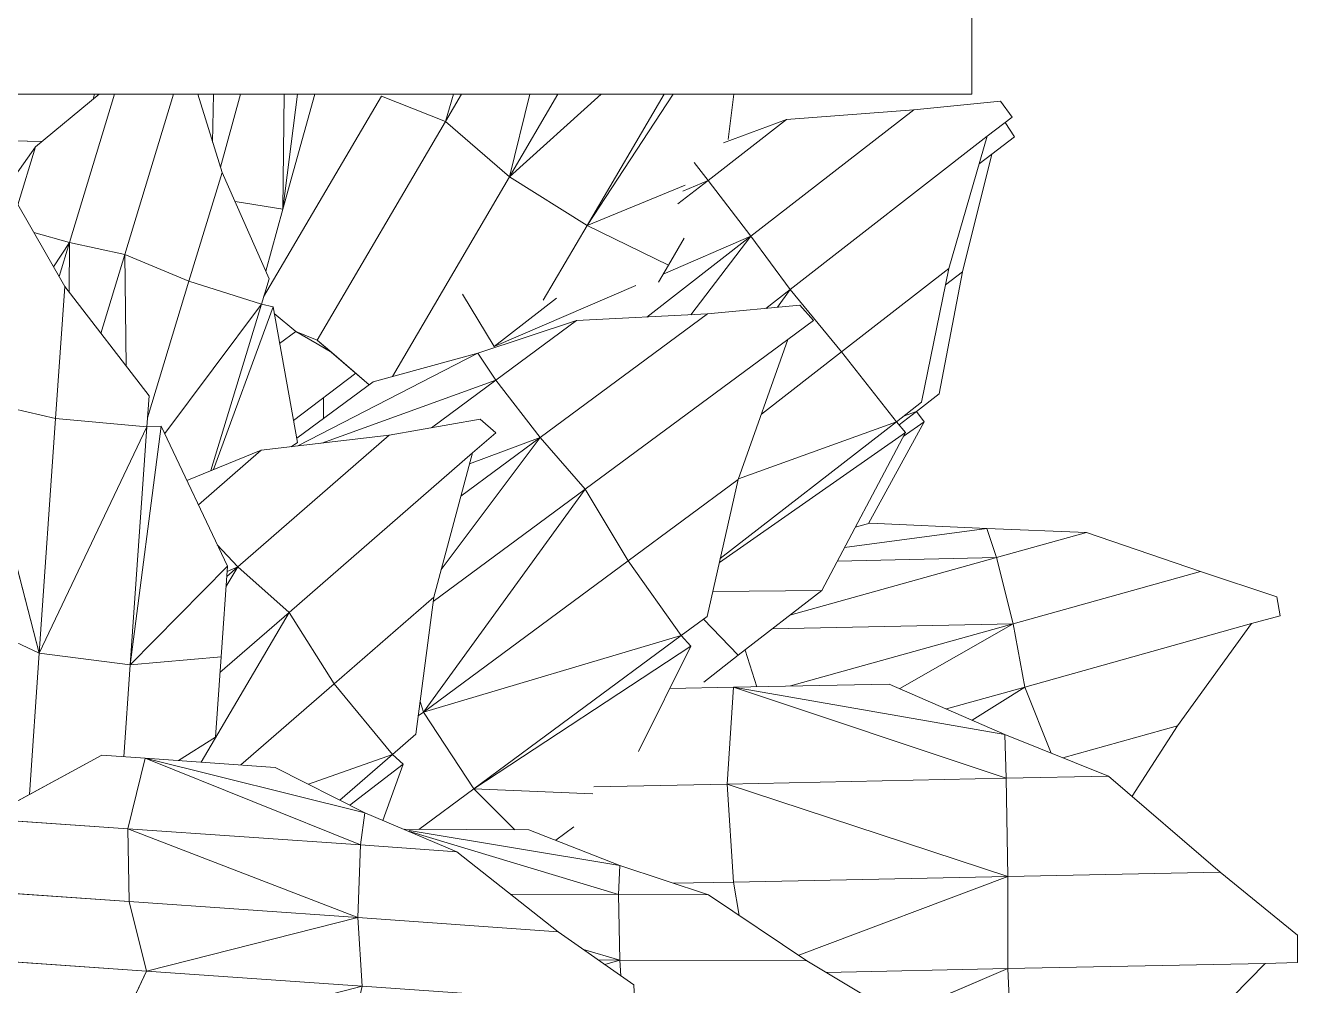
# Model space of a CAD drawing. Header units: inches. Extents: x 1 to 4284, y -575 to 745.
# Drawn here: x 1726.65 to 1739.16, y 356.4 to 365.84 of the extents above; entities that cross this region are included whole.
import ezdxf

# ---------------------------------------------------------------- set-up
doc = ezdxf.new("R2010")
doc.units = ezdxf.units.IN
doc.header["$MEASUREMENT"] = 0
for name, color, linetype, lineweight in [('I-WALL', 2, 'Continuous', 13), ('Plant-hosta', 7, 'Continuous', 9), ('Q-CASE', 31, 'Continuous', 9)]:
    doc.layers.add(name, color=color, linetype=linetype, lineweight=lineweight)

# ---------------------------------------------------------------- blocks, each defined once
blk = doc.blocks.new('Untitled_dwg-V19-New Construction - Tel_Data_Elec Plan')
at = {"layer": 'Plant-hosta'}
for p, q in [((0.604, -2.584), (0.238, -1.22)), ((1.307, -2.619), (0.919, -1.172)), ((-0.467, -1.343), (-0.86, -2.593)), ((-0.467, -1.343), (-0.102, -2.708)), ((-1.96, -2.181), (-2.478, -1.473)), ((-2.478, -1.473), (-1.96, -2.181)), ((-1.96, -2.181), (-0.617, -1.821)), ((-1.96, -2.181), (-0.617, -1.821)), ((-1.96, -2.181), (-4.53, -2.023)), ((-4.53, -2.023), (-4.195, -2.78)), ((-4.53, -2.023), (-4.195, -2.78)), ((2.015, -2.102), (1.307, -2.619)), ((-1.96, -2.181), (-4.195, -2.78)), ((-1.96, -2.181), (-3.942, -3.644)), ((-1.96, -2.181), (-3.942, -3.644)), ((-1.96, -2.181), (-1.677, -3.037)), ((-1.677, -3.037), (-1.96, -2.181)), ((-0.86, -2.593), (-0.749, -3.008)), ((0.604, -2.584), (-0.102, -2.708)), ((-0.102, -2.708), (0.604, -2.584)), ((1.307, -2.619), (0.604, -2.584)), ((1.187, -4.761), (0.604, -2.584)), ((1.187, -4.761), (0.604, -2.584)), ((0.604, -2.584), (1.307, -2.619)), ((1.307, -2.619), (1.187, -4.761)), ((1.307, -2.619), (1.187, -4.761)), ((1.307, -2.619), (1.857, -4.672)), ((-6.988, -2.719), (-6.891, -3.164)), ((-6.891, -3.164), (-6.988, -2.719)), ((-6.521, -2.749), (-6.853, -3.095)), ((-6.837, -2.641), (-5.449, -3.116)), ((-5.449, -3.116), (-6.837, -2.641)), ((-0.102, -2.708), (-0.749, -3.008)), ((1.187, -4.761), (-0.102, -2.708)), ((-0.102, -2.708), (0.491, -4.921)), ((-0.102, -2.708), (1.187, -4.761)), ((-6.326, -2.816), (-6.853, -3.095)), ((-4.195, -2.78), (-5.449, -3.116)), ((-4.195, -2.78), (-3.942, -3.644)), ((-0.804, -2.803), (-1.677, -3.037)), ((-0.804, -2.803), (-1.677, -3.037)), ((-5.866, -3.243), (-6.029, -2.918)), ((-5.866, -3.243), (-6.029, -2.918)), ((-7.24, -3.806), (-6.853, -3.095)), ((-7.24, -3.806), (-6.853, -3.095)), ((-5.866, -3.243), (-5.66, -3.044)), ((-5.66, -3.044), (-5.866, -3.243)), ((-5.866, -3.243), (-5.557, -3.079)), ((-5.866, -3.243), (-5.557, -3.079)), ((-4.236, -3.723), (-5.449, -3.116)), ((-5.449, -3.116), (-4.236, -3.723)), ((-1.677, -3.037), (-3.942, -3.644)), ((-1.677, -3.037), (-3.921, -3.784)), ((-1.677, -3.037), (-2.447, -4.16)), ((-1.677, -3.037), (-1.586, -3.93)), ((-1.586, -3.93), (-1.677, -3.037)), ((-0.749, -3.008), (-0.417, -4.245)), ((-0.749, -3.008), (0.491, -4.921)), ((-0.749, -3.008), (0.189, -5.025)), ((-7.211, -3.955), (-5.866, -3.243)), ((-5.387, -3.147), (-5.866, -3.243)), ((-5.387, -3.147), (-5.866, -3.243)), ((-5.647, -3.755), (-5.866, -3.243)), ((-4.93, -3.376), (-5.647, -3.755)), ((-4.93, -3.376), (-5.647, -3.755)), ((-0.664, -3.323), (-0.822, -3.725)), ((-4.565, -3.558), (-5.647, -3.755)), ((-0.606, -3.539), (-1.885, -4.67)), ((-7.205, -3.741), (-7.249, -3.763)), ((-7.249, -3.763), (-7.205, -3.741)), ((-4.029, -3.667), (-5.269, -4.324)), ((-4.029, -3.667), (-5.269, -4.324)), ((-4.236, -3.723), (-3.942, -3.644)), ((-3.942, -3.644), (-3.921, -3.784)), ((-3.942, -3.644), (-3.921, -3.784)), ((-0.822, -3.725), (-1.586, -3.93)), ((-5.647, -3.755), (-7.1, -4.525)), ((-5.647, -3.755), (-7.1, -4.525)), ((-5.647, -3.755), (-5.269, -4.324)), ((-5.269, -4.324), (-5.647, -3.755)), ((-3.844, -3.804), (-4.91, -4.979)), ((-4.91, -4.979), (-3.844, -3.804)), ((-2.447, -4.16), (-3.921, -3.784)), ((-3.351, -3.929), (-3.502, -4.703)), ((-3.093, -3.995), (-3.502, -4.703)), ((-1.586, -3.93), (-2.447, -4.16)), ((-1.435, -3.889), (-1.885, -4.67)), ((-0.505, -3.916), (-1.113, -4.969)), ((-2.422, -4.26), (-2.674, -4.102)), ((-2.422, -4.26), (-2.674, -4.102)), ((-2.252, -4.108), (-2.422, -4.26)), ((-2.252, -4.108), (-2.422, -4.26)), ((-3.4, -4.18), (-4.91, -4.979)), ((-3.4, -4.18), (-4.91, -4.979)), ((-3.406, -4.208), (-4.864, -5.087)), ((-2.422, -4.26), (-2.349, -4.134)), ((-2.422, -4.26), (-2.396, -4.147)), ((0.189, -5.025), (-0.417, -4.245)), ((0.189, -5.025), (-0.417, -4.245)), ((-5.269, -4.324), (-6.256, -4.847)), ((-5.269, -4.324), (-4.91, -4.979)), ((-2.422, -4.26), (-3.408, -5.968)), ((-1.885, -4.67), (-2.422, -4.26)), ((-0.193, -4.534), (-0.323, -5.4)), ((-0.323, -5.4), (-0.193, -4.534)), ((-3.408, -5.968), (-3.502, -4.703)), ((-1.885, -4.67), (-3.08, -6.738)), ((-1.885, -4.67), (-1.113, -4.969)), ((1.857, -4.672), (1.187, -4.761)), ((-7.055, -4.761), (-6.256, -4.847)), ((-6.256, -4.847), (-7.055, -4.761)), ((-7.026, -4.91), (-6.566, -4.813)), ((-6.566, -4.813), (-7.026, -4.91)), ((-6.31, -4.841), (-6.975, -5.172)), ((-6.975, -5.172), (-6.31, -4.841)), ((-5.141, -5.102), (-6.256, -4.847)), ((0.019, -4.807), (-0.323, -5.4)), ((0.019, -4.807), (-0.323, -5.4)), ((1.187, -4.761), (0.491, -4.921)), ((1.187, -4.761), (0.491, -4.921)), ((1.698, -6.666), (1.187, -4.761)), ((-5.949, -4.917), (-5.786, -5.364)), ((-5.786, -5.364), (-5.949, -4.917)), ((-5.141, -5.102), (-4.91, -4.979)), ((-4.91, -4.979), (-4.864, -5.087)), ((-4.91, -4.979), (-4.864, -5.087)), ((-3.48, -5), (-3.51, -5.069)), ((-3.51, -5.069), (-3.48, -5)), ((-1.113, -4.969), (-1.762, -6.093)), ((-1.113, -4.969), (-0.323, -5.4)), ((-0.323, -5.4), (-1.113, -4.969)), ((0.087, -4.894), (-0.209, -5.484)), ((0.491, -4.921), (0.189, -5.025)), ((0.737, -5.838), (0.491, -4.921)), ((-6.693, -6.528), (-4.976, -5.014)), ((-4.976, -5.014), (-6.693, -6.528)), ((-5.786, -5.364), (-5.222, -5.083)), ((-5.222, -5.083), (-5.786, -5.364)), ((-3.51, -5.069), (-4.864, -5.087)), ((-4.583, -5.262), (-4.798, -5.086)), ((-4.497, -5.082), (-4.583, -5.262)), ((-4.583, -5.262), (-4.497, -5.082)), ((-4.069, -5.76), (-3.728, -5.072)), ((-4.069, -5.76), (-3.728, -5.072)), ((-3.475, -5.065), (-4.033, -6.975)), ((-3.552, -5.07), (-3.952, -5.911)), ((-3.952, -5.911), (-3.552, -5.07)), ((0.737, -5.838), (0.189, -5.025)), ((0.296, -5.185), (-0.209, -5.484)), ((-5.786, -5.364), (-6.893, -5.594)), ((-6.893, -5.594), (-5.786, -5.364)), ((-5.786, -5.364), (-6.868, -5.722)), ((-5.786, -5.364), (-6.836, -5.888)), ((-4.424, -5.442), (-4.583, -5.262)), ((-4.583, -5.262), (-4.46, -5.452)), ((-3.458, -5.302), (-3.738, -7.099)), ((0.422, -5.372), (0.662, -6.576)), ((0.662, -6.576), (0.422, -5.372)), ((-6.327, -7.097), (-4.46, -5.452)), ((-4.312, -5.569), (-4.46, -5.452)), ((-3.932, -5.869), (-4.46, -5.452)), ((-4.424, -5.442), (-4.312, -5.569)), ((-0.475, -5.664), (-0.323, -5.4)), ((-0.475, -5.664), (-0.323, -5.4)), ((-0.323, -5.4), (-0.209, -5.484)), ((-0.323, -5.4), (-0.209, -5.484)), ((0.443, -5.419), (1.175, -7.387)), ((0.448, -5.41), (1.454, -7.319)), ((1.454, -7.319), (0.448, -5.41)), ((-4.312, -5.569), (-3.932, -5.869)), ((-3.932, -5.869), (-4.312, -5.569)), ((0.161, -6.121), (0.45, -5.513)), ((-0.475, -5.664), (-1.762, -6.093)), ((-0.645, -5.721), (-0.672, -5.778)), ((-0.672, -5.778), (-2.52, -7.758)), ((-2.52, -7.758), (-0.672, -5.778)), ((-0.672, -5.778), (-1.746, -8.036)), ((-0.672, -5.778), (-0.927, -8.41)), ((-0.672, -5.778), (-0.927, -8.41)), ((-0.672, -5.778), (-0.781, -5.766)), ((-0.672, -5.778), (-0.781, -5.766)), ((0.161, -6.121), (-0.672, -5.778)), ((1.698, -6.666), (0.737, -5.838)), ((1.698, -6.666), (0.737, -5.838)), ((-4.033, -6.975), (-3.952, -5.911)), ((-3.391, -6.876), (-3.408, -5.968)), ((-3.967, -6.108), (-5.673, -7.612)), ((-5.673, -7.612), (-3.967, -6.108)), ((-3.08, -6.738), (-1.762, -6.093)), ((-1.762, -6.093), (-3.08, -6.738)), ((-1.722, -6.08), (-2.52, -7.758)), ((-1.722, -6.08), (-2.52, -7.758)), ((0.161, -6.121), (-0.927, -8.41)), ((0.161, -6.121), (-0.806, -8.482)), ((0.161, -6.121), (0.634, -6.438)), ((0.161, -6.121), (0.435, -7.259)), ((0.634, -6.438), (0.161, -6.121)), ((-2.014, -6.216), (-3.101, -7.42)), ((-2.014, -6.216), (-3.101, -7.42)), ((1.247, -6.278), (1.454, -7.319)), ((1.454, -7.319), (1.247, -6.278)), ((-3.4, -6.388), (-3.738, -7.099)), ((-6.327, -7.097), (-6.693, -6.528)), ((-6.693, -6.528), (-6.327, -7.097)), ((-3.101, -7.42), (-2.685, -6.545)), ((-3.101, -7.42), (-2.685, -6.545)), ((1.175, -7.387), (0.662, -6.576)), ((1.175, -7.387), (0.662, -6.576)), ((-3.23, -6.999), (-3.08, -6.738)), ((-3.101, -7.42), (-2.979, -6.689)), ((-2.979, -6.689), (-3.101, -7.42)), ((1.698, -6.666), (2.352, -7.296)), ((-3.391, -6.876), (-3.23, -6.999)), ((0.812, -6.814), (0.717, -7.013)), ((0.717, -7.013), (0.812, -6.814)), ((2.087, -7.208), (1.916, -6.877)), ((-4.066, -7.147), (-4.629, -6.938)), ((-4.629, -6.938), (-4.066, -7.147)), ((-4.033, -6.975), (-4.161, -7.988)), ((-3.738, -7.099), (-4.033, -6.975)), ((2.087, -7.208), (2.046, -7.001)), ((-6.327, -7.097), (-6.576, -7.226)), ((-6.327, -7.097), (-6.576, -7.226)), ((-6.327, -7.097), (-6.56, -7.304)), ((-6.327, -7.097), (-6.56, -7.304)), ((-5.673, -7.612), (-6.327, -7.097)), ((-3.738, -7.099), (-4.161, -7.988)), ((-3.101, -7.42), (-3.738, -7.099)), ((-3.101, -7.42), (-3.738, -7.099)), ((2.101, -7.055), (2.087, -7.208)), ((-4.066, -7.147), (-4.415, -7.837)), ((-4.387, -8.629), (-4.066, -7.147)), ((2.087, -7.208), (1.454, -7.319)), ((2.242, -7.19), (2.087, -7.208)), ((2.445, -9.013), (2.087, -7.208)), ((0.591, -8.575), (0.367, -7.284)), ((1.454, -7.319), (1.175, -7.387)), ((1.626, -8.187), (1.454, -7.319)), ((2.352, -7.296), (2.553, -7.269)), ((-3.101, -7.42), (-3.979, -9.267)), ((-2.52, -7.758), (-3.101, -7.42)), ((-2.52, -7.758), (-3.101, -7.42)), ((1.626, -8.187), (1.175, -7.387)), ((-5.673, -7.612), (-6.432, -7.963)), ((-5.673, -7.612), (-6.379, -8.235)), ((-5.673, -7.612), (-6.298, -8.651)), ((-5.059, -8.271), (-5.673, -7.612)), ((-5.059, -8.271), (-5.673, -7.612)), ((-5.059, -8.271), (-4.419, -7.707)), ((-4.419, -7.707), (-5.059, -8.271)), ((-2.52, -7.758), (-3.583, -9.994)), ((-2.52, -7.758), (-1.746, -8.036)), ((0.112, -7.78), (-0.806, -8.482)), ((1.448, -7.871), (1.548, -8.451)), ((1.548, -8.451), (1.448, -7.871)), ((-3.979, -9.267), (-4.161, -7.988)), ((-3.979, -9.267), (-4.161, -7.988)), ((-1.746, -8.036), (-2.324, -9.251)), ((-1.746, -8.036), (-0.927, -8.41)), ((-0.927, -8.41), (-1.746, -8.036)), ((-0.331, -8.816), (-0.438, -8.2)), ((2.445, -9.013), (1.626, -8.187)), ((2.445, -9.013), (1.626, -8.187)), ((-5.059, -8.271), (-6.18, -9.259)), ((-5.059, -8.271), (-6.164, -9.345)), ((-5.059, -8.271), (-5.263, -9.291)), ((-5.263, -9.291), (-5.059, -8.271)), ((-5.059, -8.271), (-4.524, -8.98)), ((-5.059, -8.271), (-4.524, -8.98)), ((-1.063, -8.695), (-0.927, -8.41)), ((-1.063, -8.695), (-0.927, -8.41)), ((-0.927, -8.41), (-0.806, -8.482)), ((0.591, -8.575), (1.548, -8.451)), ((1.882, -8.445), (1.548, -8.451)), ((1.548, -8.451), (1.882, -8.445)), ((2.009, -11.109), (1.548, -8.451)), ((-0.63, -8.923), (-0.436, -8.54)), ((0.591, -8.575), (-0.331, -8.816)), ((2.009, -11.109), (0.591, -8.575)), ((0.591, -8.575), (1.059, -11.279)), ((1.059, -11.279), (0.591, -8.575)), ((-4.647, -9.831), (-4.063, -8.676)), ((-4.647, -9.831), (-4.063, -8.676)), ((-1.063, -8.695), (-2.324, -9.251)), ((-1.044, -8.655), (-0.63, -8.923)), ((3.371, -8.733), (2.898, -10.938)), ((-4.524, -8.98), (-4.379, -8.852)), ((-4.524, -8.98), (-4.379, -8.852)), ((-1.292, -8.796), (-1.099, -9.851)), ((-0.331, -8.816), (-0.069, -10.326)), ((-0.331, -8.816), (1.059, -11.279)), ((-0.331, -8.816), (0.634, -11.348)), ((1.059, -11.279), (-0.331, -8.816)), ((-4.524, -8.98), (-4.755, -9.184)), ((-4.524, -8.98), (-4.755, -9.184)), ((-4.647, -9.831), (-4.448, -8.913)), ((-4.448, -8.913), (-4.647, -9.831)), ((-1.596, -8.93), (-2.586, -10.887)), ((-1.559, -8.914), (-2.466, -10.953)), ((-0.63, -8.923), (-1.099, -9.851)), ((-0.292, -9.044), (-0.667, -8.998)), ((-0.292, -9.044), (-0.667, -8.998)), ((2.377, -8.945), (2.009, -11.109)), ((-4.003, -9.102), (-4.647, -9.831)), ((-4.003, -9.102), (-4.647, -9.831)), ((2.445, -9.013), (2.996, -9.621)), ((-5.098, -9.187), (-5.267, -9.523)), ((-5.267, -9.523), (-5.098, -9.187)), ((-3.583, -9.994), (-2.324, -9.251)), ((-2.324, -9.251), (-3.583, -9.994)), ((2.593, -9.176), (2.898, -10.938)), ((-5.211, -9.258), (-5.267, -9.523)), ((-5.267, -9.523), (-5.211, -9.258)), ((-3.891, -10.174), (-3.979, -9.267)), ((-2.331, -9.255), (-2.586, -10.887)), ((-2.586, -10.887), (-2.331, -9.255)), ((-0.418, -11.634), (-0.82, -9.3)), ((-0.418, -11.634), (-0.236, -9.368)), ((-5.267, -9.523), (-5.464, -9.42)), ((-5.464, -9.42), (-5.267, -9.523)), ((-0.919, -9.495), (-1.088, -11.597)), ((-0.919, -9.495), (-1.088, -11.597)), ((-5.267, -9.523), (-5.707, -10.393)), ((-4.647, -9.831), (-5.267, -9.523)), ((-4.647, -9.831), (-5.267, -9.523)), ((-2.912, -9.598), (-3.363, -10.489)), ((-2.912, -9.598), (-3.363, -10.489)), ((-5.601, -9.742), (-5.707, -10.393)), ((-5.623, -9.793), (-6.05, -9.931)), ((-5.623, -9.793), (-6.05, -9.931)), ((-4.647, -9.831), (-5.562, -11.639)), ((-4.06, -10.109), (-4.647, -9.831)), ((-4.06, -10.109), (-4.647, -9.831)), ((-3.924, -9.839), (-4.06, -10.109)), ((-4.06, -10.109), (-3.924, -9.839)), ((-1.099, -9.851), (-2.466, -10.953)), ((-3.913, -9.953), (-4.06, -10.109)), ((-3.913, -9.953), (-4.06, -10.109)), ((-3.717, -10.275), (-3.583, -9.994)), ((-4.06, -10.109), (-5.168, -12.299)), ((-4.06, -10.109), (-3.363, -10.489)), ((-3.363, -10.489), (-4.06, -10.109)), ((-1.353, -10.056), (-1.088, -11.597)), ((-1.088, -11.597), (-1.353, -10.056)), ((-3.891, -10.174), (-3.717, -10.275)), ((-1.469, -10.15), (-1.386, -11.558)), ((-1.645, -10.291), (-1.657, -10.439)), ((-1.657, -10.439), (-1.645, -10.291)), ((0.634, -11.348), (-0.069, -10.326)), ((0.634, -11.348), (-0.069, -10.326)), ((-5.562, -11.639), (-5.707, -10.393)), ((-5.562, -11.639), (-5.707, -10.393)), ((-3.363, -10.489), (-3.965, -11.679)), ((-3.363, -10.489), (-2.586, -10.887)), ((-1.656, -10.425), (-2.533, -11.156)), ((-1.386, -11.558), (-1.657, -10.439)), ((-1.386, -11.558), (-1.657, -10.439)), ((-0.005, -10.42), (-0.418, -11.634)), ((0.278, -10.831), (0.214, -11.627)), ((0.214, -11.627), (0.278, -10.831)), ((2.898, -10.938), (3.992, -10.773)), ((2.898, -10.938), (3.992, -10.773)), ((-2.727, -11.166), (-2.586, -10.887)), ((-2.727, -11.166), (-2.586, -10.887)), ((-2.55, -10.906), (-2.647, -11.099)), ((-2.55, -10.906), (-2.647, -11.099)), ((-2.625, -10.965), (-2.647, -11.099)), ((-2.625, -10.965), (-2.647, -11.099)), ((-2.586, -10.887), (-2.466, -10.953)), ((-2.431, -10.925), (-2.533, -11.156)), ((2.898, -10.938), (2.009, -11.109)), ((2.898, -10.938), (2.009, -11.109)), ((2.898, -10.938), (3.33, -13.43)), ((-2.774, -11.353), (-2.647, -11.099)), ((-2.774, -11.353), (-2.647, -11.099)), ((-2.647, -11.099), (-2.533, -11.156)), ((-2.647, -11.099), (-2.533, -11.156)), ((0.435, -11.059), (0.214, -11.627)), ((2.009, -11.109), (1.059, -11.279)), ((2.366, -13.167), (2.009, -11.109)), ((-2.727, -11.166), (-3.965, -11.679)), ((-2.774, -11.353), (-3.908, -11.804)), ((1.059, -11.279), (0.634, -11.348)), ((1.231, -12.269), (0.634, -11.348)), ((1.231, -12.269), (1.059, -11.279)), ((-3.814, -11.617), (-3.908, -11.804)), ((-1.386, -11.558), (-1.162, -12.514)), ((-1.088, -11.597), (-1.386, -11.558)), ((-1.088, -11.597), (-1.162, -12.514)), ((-0.418, -11.634), (-1.088, -11.597)), ((0.214, -11.627), (-0.418, -11.634)), ((0.214, -11.627), (0.028, -13.936)), ((0.214, -11.627), (0.9, -11.759)), ((0.9, -11.759), (0.214, -11.627)), ((-5.483, -12.491), (-5.562, -11.639)), ((-5.168, -12.299), (-3.965, -11.679)), ((-3.965, -11.679), (-5.168, -12.299)), ((-0.418, -11.634), (-0.571, -13.541)), ((-4.987, -12.309), (-3.908, -11.804)), ((-3.908, -11.804), (-4.987, -12.309)), ((0.967, -11.862), (0.873, -13.028)), ((3.33, -13.43), (4.227, -12.128)), ((4.227, -12.128), (3.33, -13.43)), ((-4.917, -12.17), (-4.987, -12.309)), ((-5.307, -12.574), (-5.168, -12.299)), ((-5.112, -12.559), (-4.987, -12.309)), ((2.366, -13.167), (1.231, -12.269)), ((2.366, -13.167), (1.231, -12.269)), ((-5.483, -12.491), (-5.307, -12.574)), ((-5.269, -12.498), (-5.112, -12.559)), ((1.469, -12.458), (0.873, -13.028)), ((-0.571, -13.541), (-1.162, -12.514)), ((-0.571, -13.541), (-1.162, -12.514)), ((0.028, -13.936), (0.873, -13.028)), ((0.873, -13.028), (0.028, -13.936)), ((2.366, -13.167), (3.118, -13.795)), ((3.33, -13.43), (3.384, -13.744)), ((-0.184, -14.229), (-0.571, -13.541)), ((3.118, -13.795), (3.384, -13.744)), ((0.005, -14.227), (0.028, -13.936)), ((-0.184, -14.229), (0.005, -14.227))]:
    blk.add_line(p, q, dxfattribs=at)
at = {"layer": 'Plant-hosta', "flags": 128}
for points in [[(0.238, -1.22), (-0.467, -1.343), (-0.102, -2.708)], [(0.604, -2.584), (0.238, -1.22), (0.684, -1.161), (0.919, -1.172), (1.307, -2.619)], [(-0.467, -1.343), (-0.86, -2.593), (-0.749, -3.008)], [(-4.195, -2.78), (-1.96, -2.181), (-4.53, -2.023), (-2.478, -1.473)], [(1.857, -4.672), (2.614, -4.337), (2.015, -2.102), (1.307, -2.619), (1.857, -4.672), (2.015, -2.102), (3.478, -4.083)], [(-6.326, -2.816), (-6.853, -3.095), (-6.521, -2.749)], [(-4.236, -3.723), (-3.942, -3.644), (-4.195, -2.78), (-5.449, -3.116)], [(-2.447, -4.16), (-3.921, -3.784), (-1.677, -3.037), (-3.942, -3.644)], [(-1.677, -3.037), (-2.447, -4.16), (-1.586, -3.93)], [(-0.417, -4.245), (-0.749, -3.008), (0.189, -5.025), (0.491, -4.921), (0.737, -5.838), (0.189, -5.025)], [(-7.211, -3.955), (-5.866, -3.243), (-5.647, -3.755), (-4.565, -3.558)], [(-0.664, -3.323), (-0.822, -3.725), (-1.586, -3.93)], [(-0.606, -3.539), (-1.885, -4.67), (-2.422, -4.26)], [(-3.093, -3.995), (-3.502, -4.703), (-3.351, -3.929)], [(-0.505, -3.916), (-1.113, -4.969), (-1.885, -4.67), (-1.435, -3.889)], [(-3.51, -5.069), (-4.864, -5.087), (-3.406, -4.208)], [(-2.396, -4.147), (-2.422, -4.26), (-2.349, -4.134)], [(-5.269, -4.324), (-6.256, -4.847), (-5.141, -5.102)], [(-5.141, -5.102), (-4.91, -4.979), (-5.269, -4.324)], [(-2.422, -4.26), (-3.408, -5.968), (-3.502, -4.703)], [(-1.885, -4.67), (-3.08, -6.738), (-3.23, -6.999), (-3.391, -6.876), (-3.408, -5.968)], [(1.857, -4.672), (1.187, -4.761), (1.698, -6.666), (2.352, -7.296), (2.553, -7.269), (2.475, -6.979), (1.857, -4.672)], [(-1.113, -4.969), (-1.762, -6.093), (-0.475, -5.664)], [(0.296, -5.185), (-0.209, -5.484), (0.087, -4.894)], [(-6.327, -7.097), (-4.46, -5.452), (-4.583, -5.262), (-4.798, -5.086)], [(-3.475, -5.065), (-4.033, -6.975), (-3.738, -7.099)], [(-6.836, -5.888), (-5.786, -5.364), (-6.868, -5.722)], [(-4.46, -5.452), (-4.312, -5.569), (-4.424, -5.442), (-4.583, -5.262)], [(-3.4, -6.388), (-3.738, -7.099), (-3.458, -5.302)], [(0.443, -5.419), (1.175, -7.387), (1.454, -7.319), (1.626, -8.187), (1.175, -7.387)], [(0.45, -5.513), (0.161, -6.121), (0.435, -7.259)], [(0.161, -6.121), (-0.672, -5.778), (-0.645, -5.721)], [(-2.52, -7.758), (-1.746, -8.036), (-0.672, -5.778)], [(-3.738, -7.099), (-4.161, -7.988), (-4.033, -6.975), (-3.952, -5.911)], [(0.112, -7.78), (-0.806, -8.482), (0.161, -6.121), (-0.927, -8.41), (-0.806, -8.482)], [(1.916, -6.877), (2.087, -7.208), (2.046, -7.001)], [(-6.379, -8.235), (-5.673, -7.612), (-6.327, -7.097)], [(2.101, -7.055), (2.087, -7.208), (1.454, -7.319)], [(-4.415, -7.837), (-4.066, -7.147), (-4.387, -8.629)], [(2.242, -7.19), (2.087, -7.208), (2.445, -9.013), (2.996, -9.621), (3.176, -9.6), (3.122, -9.325), (2.688, -7.14)], [(0.367, -7.284), (0.591, -8.575), (1.548, -8.451)], [(-3.101, -7.42), (-3.979, -9.267), (-3.891, -10.174), (-3.717, -10.275), (-3.583, -9.994), (-2.52, -7.758)], [(-6.432, -7.963), (-5.673, -7.612), (-6.298, -8.651)], [(-1.746, -8.036), (-2.324, -9.251), (-1.063, -8.695)], [(-0.438, -8.2), (-0.331, -8.816), (0.591, -8.575)], [(-6.164, -9.345), (-5.059, -8.271), (-6.18, -9.259)], [(0.591, -8.575), (2.009, -11.109), (1.548, -8.451)], [(-1.044, -8.655), (-0.63, -8.923), (-0.436, -8.54)], [(3.371, -8.733), (2.898, -10.938), (2.593, -9.176)], [(-0.63, -8.923), (-1.099, -9.851), (-1.292, -8.796)], [(-0.069, -10.326), (-0.331, -8.816), (0.634, -11.348), (1.059, -11.279), (1.231, -12.269), (0.634, -11.348)], [(-1.596, -8.93), (-2.586, -10.887), (-2.466, -10.953)], [(-1.099, -9.851), (-2.466, -10.953), (-1.559, -8.914)], [(2.377, -8.945), (2.009, -11.109), (1.059, -11.279)], [(-0.82, -9.3), (-0.418, -11.634), (-0.236, -9.368)], [(-5.267, -9.523), (-5.707, -10.393), (-5.601, -9.742)], [(-4.647, -9.831), (-5.562, -11.639), (-5.483, -12.491), (-5.307, -12.574), (-5.168, -12.299), (-4.06, -10.109)], [(-1.469, -10.15), (-1.386, -11.558), (-1.088, -11.597), (-1.162, -12.514), (-1.386, -11.558)], [(-2.586, -10.887), (-3.363, -10.489), (-3.965, -11.679), (-2.727, -11.166)], [(-1.656, -10.425), (-2.533, -11.156), (-2.431, -10.925)], [(-0.005, -10.42), (-0.418, -11.634), (-1.088, -11.597)], [(2.009, -11.109), (2.366, -13.167), (3.118, -13.795), (3.384, -13.744), (3.33, -13.43), (2.898, -10.938)], [(0.435, -11.059), (0.214, -11.627), (-0.418, -11.634), (-0.571, -13.541), (-0.184, -14.229), (0.005, -14.227), (0.028, -13.936), (0.214, -11.627)], [(-3.814, -11.617), (-3.908, -11.804), (-2.774, -11.353)], [(0.967, -11.862), (0.873, -13.028), (1.469, -12.458)], [(-5.269, -12.498), (-5.112, -12.559), (-4.987, -12.309), (-4.917, -12.17)]]:
    blk.add_lwpolyline(points, dxfattribs=at)
blk.add_lwpolyline([(-0.749, -3.008), (-0.102, -2.708), (0.491, -4.921)], close=True, dxfattribs=at)
blk = doc.blocks.new('planter - planter-2437995-New Construction - Tel_Data_Elec Plan')
at = {"layer": 'Q-CASE', "lineweight": 13}
blk.add_line((-441.104, 362.178), (-441.104, 361.973), dxfattribs=at)

msp = doc.modelspace()

# ---------------------------------------------------------------- linework, layer by layer
at = {"layer": 'I-WALL', "color": 250, "lineweight": 20}
for p, q in [((1735.958, 365.16), (1735.958, 368.66)), ((1716.372, 365.16), (1735.958, 365.16))]:
    msp.add_line(p, q, dxfattribs=at)

# ---------------------------------------------------------------- block references
at = {"layer": 'Plant-hosta', "extrusion": (0, 0, -1), "zscale": -1, "rotation": 259.0000000000001}
msp.add_blockref('Untitled_dwg-V19-New Construction - Tel_Data_Elec Plan', (-1725.023, 357.327), dxfattribs=at)
at = {"layer": 'Q-CASE', "lineweight": 13}
msp.add_blockref('planter - planter-2437995-New Construction - Tel_Data_Elec Plan', (2170.687, 0), dxfattribs=at)

doc.saveas('drawing.dxf')
